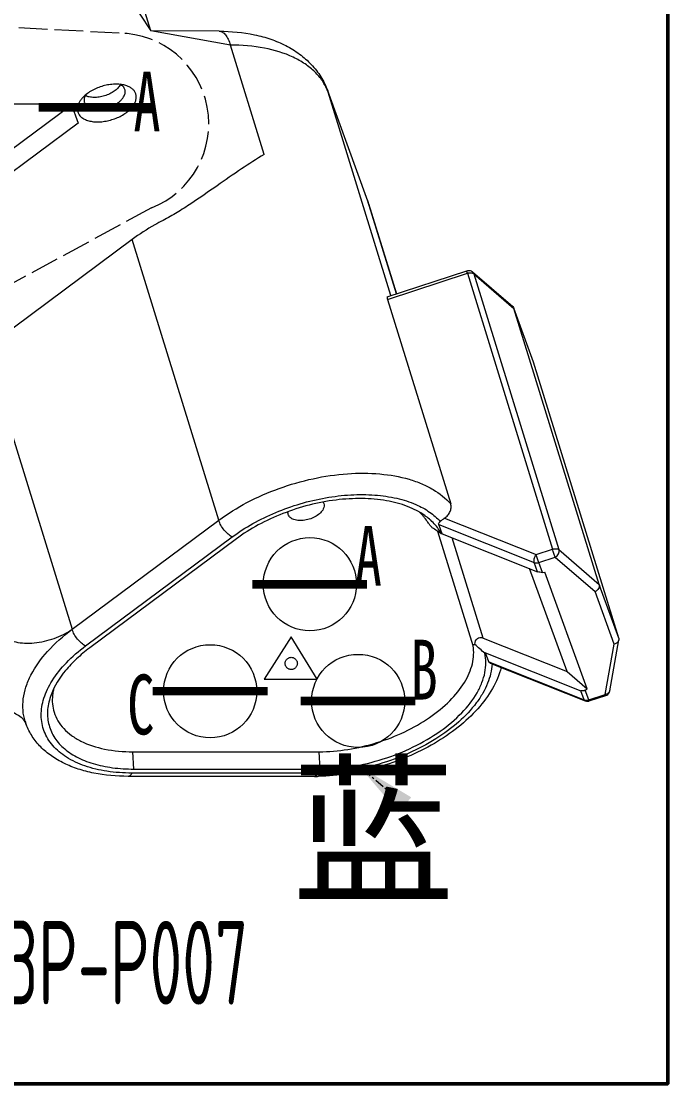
# Model space of a CAD drawing. Header units: millimetres. Extents: x 1762 to 3573, y 2019 to 2959.
# Drawn here: x 3323.84 to 3350.89, y 2072.27 to 2116.7 of the extents above; entities that cross this region are included whole.
import ezdxf
from ezdxf.enums import TextEntityAlignment as Align

# ---------------------------------------------------------------- set-up
doc = ezdxf.new("R2010")
doc.units = ezdxf.units.MM
doc.linetypes.add('ACAD_ISO02W100', pattern=[15, 12, -3])
doc.linetypes.add('ACISOTGB', pattern=[9, 4, -1, 1, -1, 1, -1])
for name, color, linetype, lineweight in [('1轮廓实线层', 7, 'Continuous', 50), ('护套层', 3, 'Continuous', 0), ('线号层', 6, 'Continuous', 0)]:
    doc.layers.add(name, color=color, linetype=linetype, lineweight=lineweight)
doc.layers.add('孔名层', color=1, linetype='Continuous')
doc.styles.add('FST', font='', dxfattribs={"width": 0.67})
doc.styles.get("Standard").update_dxf_attribs({"font": 'arial.ttf'})
doc.styles.add('ZTCAD', font='', dxfattribs={"height": 2.5, "bigfont": 'gbcbig.shx'})
doc.styles.add('技术要求及剖视用', font='gbenor.shx', dxfattribs={"width": 0.7, "bigfont": 'gbcbig.shx'})
doc.styles.get('FST').set_extended_font_data('FangSong_GB2312')
doc.styles.get('ZTCAD').set_extended_font_data('Microsoft YaHei')
doc.dimstyles.new('ISO-25', dxfattribs={"dimtxt": 2.5, "dimasz": 2.5, "dimexe": 1.25, "dimexo": 0.625, "dimtad": 1, "dimtxsty": 'Standard', "dimcen": 2.5, "dimadec": 0, "dimazin": 0, "dimtfac": 1, "dimtmove": 0, "dimatfit": 3, "dimfxl": 1, "dimarcsym": 0})

# ---------------------------------------------------------------- blocks, each defined once
blk = doc.blocks.new('NullNoBlk')
at = {"const_width": 0.36}
blk.add_lwpolyline([(-2.4, 0), (2.4, 0)], dxfattribs=at)
at = {"style": 'ZTCAD', "flags": 9}
for tag, p in [('孔位', (-1.611, -0.044)), ('孔大小', (1.543, -0.044))]:
    blk.add_attdef(tag, text='', height=2, dxfattribs=at).set_placement(p, align=Align.MIDDLE)
blk = doc.blocks.new('DT04-3P-P007-Out21520134352')
at = {"linetype": 'Continuous'}
for p, q in [((5.28, 28.881), (1.982, 39.553)), ((2.469, 33.166), (5.28, 28.881)), ((8.143, 28.868), (5.28, 28.881)), ((8.608, 28.291), (5.28, 28.881)), ((10.022, 23.715), (8.608, 28.291)), ((14.359, 21.762), (12.68, 26.37)), ((12.68, 26.37), (12.696, 26.321)), ((15.326, 17.812), (12.696, 26.321)), ((-3.087, 25.826), (1.937, 25.826)), ((1.954, 25.778), (-1.965, 22.867)), ((1.937, 25.826), (2.231, 25.021)), ((2.231, 25.021), (-1.723, 22.084)), ((14.392, 21.664), (14.343, 21.811)), ((15.556, 17.89), (14.359, 21.762)), ((14.392, 21.664), (15.558, 17.891)), ((4.492, 20.153), (-1.645, 15.594)), ((8.12, 8.414), (4.492, 20.153)), ((15.174, 17.765), (18.495, 18.851)), ((15.181, 17.653), (18.524, 18.747)), ((18.524, 18.747), (22.09, 7.207)), ((18.74, 18.802), (20.423, 17.349)), ((18.788, 18.727), (20.473, 17.272)), ((18.788, 18.727), (22.354, 7.187)), ((15.181, 17.653), (17.825, 9.098)), ((21.291, 15.03), (20.471, 17.28)), ((20.471, 17.28), (20.473, 17.272)), ((24.039, 5.732), (20.473, 17.272)), ((-1.645, 15.594), (1.982, 3.855)), ((21.291, 15.03), (21.288, 15.038)), ((24.857, 3.49), (21.291, 15.03)), ((17.567, 8.5), (21.4, 6.981)), ((1.982, 3.855), (8.12, 8.414)), ((17.323, 8.233), (21.322, 6.648)), ((17.463, 7.849), (17.323, 8.233)), ((2.546, 3.161), (8.683, 7.72)), ((8.856, 7.636), (2.719, 3.077)), ((18.764, 3.162), (17.286, 7.946)), ((17.463, 7.849), (17.432, 7.848)), ((17.463, 7.849), (21.462, 6.264)), ((19.178, 3.489), (17.882, 7.683)), ((21.4, 6.981), (22.09, 7.207)), ((22.354, 7.187), (24.039, 5.732)), ((21.511, 6.645), (22.201, 6.871)), ((22.201, 6.871), (23.867, 5.433)), ((22.698, 2.094), (21.129, 6.396)), ((21.462, 6.264), (21.322, 6.648)), ((21.661, 6.234), (21.511, 6.645)), ((21.661, 6.234), (21.766, 6.24)), ((23.542, 1.37), (21.766, 6.24)), ((24.67, 3.234), (23.867, 5.433)), ((24.857, 3.49), (24.039, 5.732)), ((19.178, 3.489), (22.698, 2.094)), ((24.296, 1.128), (24.67, 3.234)), ((24.485, 1.283), (24.862, 3.411)), ((24.857, 3.49), (24.862, 3.411)), ((19.278, 2.873), (19.253, 2.857)), ((19.278, 2.873), (23.277, 1.288)), ((19.418, 2.49), (19.278, 2.873)), ((19.418, 2.49), (23.417, 0.905)), ((19.473, 2.441), (23.451, 0.865)), ((22.698, 2.094), (23.542, 1.37)), ((23.456, 1.313), (23.542, 1.37)), ((23.417, 0.905), (23.277, 1.288)), ((23.606, 0.902), (23.456, 1.313)), ((23.606, 0.902), (24.296, 1.128)), ((23.623, 0.86), (24.313, 1.086)), ((4.567, -1.989), (4.525, -1.264)), ((4.525, -1.264), (12.325, -1.264)), ((12.367, -1.989), (12.325, -1.264)), ((12.285, -2.156), (4.485, -2.156)), ((4.567, -1.989), (12.367, -1.989)), ((12.132, -2.294), (4.331, -2.294))]:
    blk.add_line(p, q, dxfattribs=at)
at = {"linetype": 'ACAD_ISO02W100', "ltscale": 0.1}
for p, q in [((3.946, 28.786), (-3.138, 29.152)), ((5.307, 21.479), (-1.008, 18.059))]:
    blk.add_line(p, q, dxfattribs=at)
at = {"linetype": 'ACAD_ISO02W100'}
for p, q in [((11.146, 3.538), (10.025, 1.777)), ((12.235, 1.777), (11.146, 3.538)), ((10.025, 1.777), (12.235, 1.777)), ((10.025, 1.777), (12.235, 1.777))]:
    blk.add_line(p, q, dxfattribs=at)
for centre in [(11.934, 5.742), (7.76, 1.265), (13.954, 0.861)]:
    blk.add_circle(centre, 1.948)
blk.add_circle((11.153, 2.429), 0.255, dxfattribs=at)
at = {"linetype": 'ACAD_ISO02W100', "ltscale": 0.1}
blk.add_arc((3.916, 25), 3.786, 291.5486, 89.5438, dxfattribs=at)
at = {"linetype": 'Continuous'}
for centre, radius, start, end in [((10.745, 25.609), 2.077, 20.0401, 21.411), ((11.429, 20.748), 3.102, 17.1724, 20.0396), ((18.572, 18.608), 0.257, 49.0793, 65.6946), ((-106.404, -176.083), 221.734, 56.04849, 56.16553), ((-120.07, -155.389), 210.838, 48.63851, 48.78954), ((23.511, 1.193), 0.306, 275.7481, 288.1331), ((24.235, 1.327), 0.254, 288.111, 331.4509), ((24.232, 1.328), 0.257, 331.5682, 350.0292), ((23.544, 1.103), 0.256, 276.946, 288.0866), ((2.411, 0.755), 2.507, 197.1738, 200.5664), ((12.131, 6.202), 8.496, 270.0026, 271.0705)]:
    blk.add_arc(centre, radius, start, end, dxfattribs=at)
at = {"linetype": 'Continuous', "extrusion": (0, 0, -1)}
for centre, major_axis, ratio, start_param, end_param in [((17.664, 8.344), (-0.342, -0.109), 0.404981, -0.016298, 0.780771), ((21.623, 6.368), (-0.268, 0.007), 0.500655, -1.725102, -0.939704), ((19.535, 2.383), (-0.566, 1.111), 0.375525, -0.545112, 0.402637), ((19.759, 2.601), (-0.342, -0.109), 0.404981, -0.458718, -0.016298), ((23.371, 1.577), (0.069, 0.297), 0.752671, -3.813826, -3.028428)]:
    blk.add_ellipse(centre, major_axis=major_axis, ratio=ratio, start_param=start_param, end_param=end_param, dxfattribs=at)
at = {"linetype": 'Continuous'}
for points, knots in [([(8.143, 28.868), (8.165, 28.868), (8.212, 28.861), (8.279, 28.83), (8.344, 28.781), (8.431, 28.686), (8.526, 28.522), (8.582, 28.374), (8.608, 28.291)], [0, 0, 0, 0, 0.08591, 0.177558, 0.279419, 0.394382, 0.66818, 1, 1, 1, 1]), ([(8.143, 28.868), (8.637, 28.868), (9.371, 28.801), (10.296, 28.549), (10.931, 28.282), (11.506, 27.93), (12.006, 27.492), (12.411, 26.97), (12.605, 26.575), (12.68, 26.37)], [0, 0, 0, 0, 0.269059, 0.397064, 0.521267, 0.642641, 0.762344, 0.881218, 1, 1, 1, 1]), ([(12.679, 26.368), (12.621, 26.515), (12.468, 26.803), (12.144, 27.185), (11.729, 27.518), (11.041, 27.902), (9.987, 28.218), (9.085, 28.291), (8.608, 28.291)], [0, 0, 0, 0, 0.099605, 0.203459, 0.314046, 0.433094, 0.698728, 1, 1, 1, 1]), ([(4.154, 26.619), (4.084, 26.635), (3.936, 26.656), (3.704, 26.656), (3.462, 26.625), (3.219, 26.564), (2.985, 26.477), (2.768, 26.366), (2.576, 26.236), (2.465, 26.135), (2.417, 26.082)], [0, 0, 0, 0, 0.113719, 0.236809, 0.366646, 0.500001, 0.633356, 0.763192, 0.886282, 1, 1, 1, 1]), ([(4.005, 26.633), (3.991, 26.608), (3.959, 26.558), (3.901, 26.488), (3.83, 26.42), (3.748, 26.357), (3.657, 26.298), (3.524, 26.227), (3.345, 26.157), (3.158, 26.114), (3.008, 26.097), (2.9, 26.095), (2.797, 26.101), (2.7, 26.117), (2.612, 26.142), (2.557, 26.165), (2.532, 26.178)], [0, 0, 0, 0, 0.051278, 0.10647, 0.165447, 0.227863, 0.293209, 0.360854, 0.500006, 0.639158, 0.706802, 0.772147, 0.834561, 0.893536, 0.948726, 1, 1, 1, 1]), ([(4.193, 26.426), (4.186, 26.449), (4.165, 26.495), (4.117, 26.556), (4.053, 26.608), (4.003, 26.635), (3.976, 26.648)], [0, 0, 0, 0, 0.22939, 0.467944, 0.723164, 1, 1, 1, 1]), ([(4.605, 25.865), (4.625, 25.905), (4.656, 25.985), (4.67, 26.09), (4.666, 26.17), (4.654, 26.227), (4.635, 26.282), (4.608, 26.334), (4.574, 26.383), (4.518, 26.445), (4.429, 26.514), (4.3, 26.578), (4.205, 26.607), (4.154, 26.619)], [0, 0, 0, 0, 0.128188, 0.246291, 0.302891, 0.358618, 0.41417, 0.470257, 0.527557, 0.586674, 0.712107, 0.849532, 1, 1, 1, 1]), ([(4.162, 26.164), (4.173, 26.186), (4.191, 26.23), (4.206, 26.298), (4.207, 26.364), (4.199, 26.406), (4.193, 26.426)], [0, 0, 0, 0, 0.271588, 0.525528, 0.766304, 1, 1, 1, 1]), ([(2.266, 25.865), (2.242, 25.816), (2.214, 25.74), (2.202, 25.637), (2.205, 25.563), (2.219, 25.493), (2.246, 25.425), (2.284, 25.363), (2.352, 25.284), (2.441, 25.218), (2.543, 25.167), (2.664, 25.122), (2.833, 25.085), (3.053, 25.071), (3.288, 25.087), (3.527, 25.132), (3.764, 25.204), (3.988, 25.301), (4.192, 25.42), (4.341, 25.535), (4.442, 25.634), (4.527, 25.731), (4.578, 25.811), (4.605, 25.865)], [0, 0, 0, 0, 0.051036, 0.074747, 0.097616, 0.120035, 0.142436, 0.165252, 0.18888, 0.239686, 0.267379, 0.296694, 0.360113, 0.429436, 0.503413, 0.580362, 0.658356, 0.735387, 0.809522, 0.879065, 0.911722, 0.942803, 1, 1, 1, 1]), ([(2.417, 26.082), (2.386, 26.048), (2.33, 25.979), (2.285, 25.903), (2.266, 25.865)], [0, 0, 0, 0, 0.519717, 1, 1, 1, 1]), ([(2.525, 26.164), (2.514, 26.142), (2.496, 26.098), (2.481, 26.03), (2.48, 25.964), (2.488, 25.921), (2.494, 25.901)], [0, 0, 0, 0, 0.271588, 0.525528, 0.766304, 1, 1, 1, 1]), ([(2.494, 25.901), (2.498, 25.888), (2.508, 25.861), (2.537, 25.811), (2.588, 25.753), (2.669, 25.697), (2.768, 25.654), (2.882, 25.625), (3.008, 25.61), (3.142, 25.611), (3.283, 25.626), (3.425, 25.655), (3.564, 25.699), (3.698, 25.754), (3.822, 25.821), (3.934, 25.897), (4.029, 25.98), (4.107, 26.068), (4.146, 26.132), (4.162, 26.164)], [0, 0, 0, 0, 0.021462, 0.043221, 0.088605, 0.138001, 0.19239, 0.252042, 0.316657, 0.385517, 0.457604, 0.531703, 0.60648, 0.680568, 0.752634, 0.821464, 0.886042, 0.945652, 1, 1, 1, 1]), ([(2.547, 26.205), (2.545, 26.202), (2.537, 26.188), (2.53, 26.174), (2.525, 26.164)], [0, 0, 0, 0, 0.254187, 1, 1, 1, 1]), ([(10.022, 23.715), (9.699, 23.523), (9.036, 23.094), (8.025, 22.389), (7.136, 21.767), (6.383, 21.282), (5.99, 21.056), (5.789, 20.954)], [0, 0, 0, 0, 0.222924, 0.468218, 0.731314, 0.86638, 1, 1, 1, 1]), ([(5.789, 20.954), (5.673, 20.894), (5.225, 20.654), (4.795, 20.379), (4.492, 20.153)], [0, 0, 0, 0, 0.256628, 1, 1, 1, 1]), ([(18.524, 18.747), (18.519, 18.761), (18.513, 18.781), (18.506, 18.807), (18.501, 18.822), (18.498, 18.834), (18.496, 18.843), (18.495, 18.847), (18.494, 18.851), (18.495, 18.851)], [0, 0, 0, 0, 0.41646, 0.589135, 0.733702, 0.848207, 0.931364, 0.981983, 1, 1, 1, 1]), ([(18.524, 18.747), (18.549, 18.755), (18.583, 18.763), (18.618, 18.766), (18.626, 18.767)], [0, 0, 0, 0, 0.754852, 1, 1, 1, 1]), ([(18.626, 18.767), (18.634, 18.767), (18.666, 18.769), (18.697, 18.765), (18.72, 18.76)], [0, 0, 0, 0, 0.26544, 1, 1, 1, 1]), ([(18.72, 18.76), (18.726, 18.758), (18.751, 18.751), (18.774, 18.739), (18.788, 18.727)], [0, 0, 0, 0, 0.274182, 1, 1, 1, 1]), ([(18.788, 18.727), (18.785, 18.735), (18.775, 18.762), (18.757, 18.787), (18.74, 18.801)], [0, 0, 0, 0, 0.256991, 1, 1, 1, 1]), ([(15.174, 17.765), (15.17, 17.764), (15.163, 17.751), (15.165, 17.713), (15.173, 17.679), (15.181, 17.653)], [0, 0, 0, 0, 0.110345, 0.308137, 1, 1, 1, 1]), ([(8.12, 8.414), (8.493, 8.691), (9.307, 9.196), (10.637, 9.778), (12.05, 10.185), (13.472, 10.393), (14.827, 10.393), (15.875, 10.212), (16.61, 9.955), (17.221, 9.651), (17.618, 9.339), (17.825, 9.098)], [0, 0, 0, 0, 0.133498, 0.273847, 0.416036, 0.554851, 0.685448, 0.804005, 0.858134, 0.908714, 1, 1, 1, 1]), ([(8.683, 7.72), (8.956, 7.923), (9.545, 8.3), (10.502, 8.763), (11.525, 9.126), (12.579, 9.374), (13.625, 9.499), (14.627, 9.496), (15.547, 9.365), (16.115, 9.186), (16.372, 9.073)], [0, 0, 0, 0, 0.125861, 0.257706, 0.392443, 0.526751, 0.657347, 0.78123, 0.895964, 1, 1, 1, 1]), ([(16.742, 8.614), (16.521, 8.771), (15.999, 9.035), (15.106, 9.266), (14.095, 9.35), (13.009, 9.284), (11.894, 9.071), (10.8, 8.72), (9.775, 8.248), (9.146, 7.852), (8.856, 7.636)], [0, 0, 0, 0, 0.097343, 0.207211, 0.328788, 0.459631, 0.596261, 0.734634, 0.870534, 1, 1, 1, 1]), ([(12.494, 8.888), (12.465, 8.829), (12.376, 8.715), (12.194, 8.578), (11.969, 8.473), (11.725, 8.41), (11.486, 8.395), (11.275, 8.429), (11.132, 8.504), (11.058, 8.587), (11.036, 8.633), (11.028, 8.657)], [0, 0, 0, 0, 0.113816, 0.24729, 0.393575, 0.5426, 0.683638, 0.807859, 0.911341, 0.956811, 1, 1, 1, 1]), ([(12.521, 9.118), (12.532, 9.082), (12.538, 9.001), (12.512, 8.925), (12.494, 8.888)], [0, 0, 0, 0, 0.474456, 1, 1, 1, 1]), ([(16.372, 9.073), (16.572, 8.986), (16.94, 8.786), (17.258, 8.512), (17.39, 8.364)], [0, 0, 0, 0, 0.52327, 1, 1, 1, 1]), ([(17.567, 8.5), (17.618, 8.535), (17.71, 8.617), (17.808, 8.769), (17.853, 8.935), (17.841, 9.047), (17.825, 9.098)], [0, 0, 0, 0, 0.27036, 0.527195, 0.76899, 1, 1, 1, 1]), ([(11.028, 8.657), (11.026, 8.666), (11.017, 8.701), (11.015, 8.738), (11.018, 8.765)], [0, 0, 0, 0, 0.24599, 1, 1, 1, 1]), ([(16.695, 8.57), (16.682, 8.586), (16.625, 8.65), (16.564, 8.711), (16.516, 8.754)], [0, 0, 0, 0, 0.24646, 1, 1, 1, 1]), ([(16.89, 8.3), (16.876, 8.324), (16.818, 8.418), (16.75, 8.507), (16.695, 8.57)], [0, 0, 0, 0, 0.246421, 1, 1, 1, 1]), ([(16.991, 8.414), (16.972, 8.432), (16.892, 8.503), (16.808, 8.568), (16.742, 8.614)], [0, 0, 0, 0, 0.245497, 1, 1, 1, 1]), ([(17.567, 8.5), (17.535, 8.478), (17.476, 8.433), (17.418, 8.387), (17.39, 8.364)], [0, 0, 0, 0, 0.515775, 1, 1, 1, 1]), ([(8.683, 7.72), (8.622, 7.749), (8.501, 7.836), (8.342, 8.003), (8.208, 8.199), (8.142, 8.343), (8.12, 8.414)], [0, 0, 0, 0, 0.222407, 0.4842, 0.754425, 1, 1, 1, 1]), ([(17.056, 8.1), (17.023, 8.135), (16.976, 8.186), (16.921, 8.254), (16.899, 8.285), (16.89, 8.3)], [0, 0, 0, 0, 0.553816, 0.800728, 1, 1, 1, 1]), ([(17.432, 7.848), (17.405, 7.899), (17.285, 8.107), (17.125, 8.292), (16.991, 8.414)], [0, 0, 0, 0, 0.242902, 1, 1, 1, 1]), ([(22.09, 7.207), (22.138, 7.222), (22.229, 7.237), (22.324, 7.213), (22.354, 7.187)], [0, 0, 0, 0, 0.561171, 1, 1, 1, 1]), ([(22.201, 6.871), (22.183, 6.922), (22.145, 7.034), (22.109, 7.146), (22.09, 7.207)], [0, 0, 0, 0, 0.463301, 1, 1, 1, 1]), ([(22.201, 6.871), (22.258, 6.902), (22.349, 6.997), (22.371, 7.131), (22.354, 7.187)], [0, 0, 0, 0, 0.524503, 1, 1, 1, 1]), ([(21.322, 6.648), (21.315, 6.669), (21.31, 6.722), (21.327, 6.837), (21.364, 6.926), (21.4, 6.981)], [0, 0, 0, 0, 0.194191, 0.444878, 1, 1, 1, 1]), ([(21.511, 6.645), (21.492, 6.696), (21.455, 6.808), (21.418, 6.92), (21.4, 6.981)], [0, 0, 0, 0, 0.463272, 1, 1, 1, 1]), ([(21.322, 6.648), (21.337, 6.642), (21.398, 6.624), (21.465, 6.63), (21.511, 6.645)], [0, 0, 0, 0, 0.241124, 1, 1, 1, 1]), ([(24.039, 5.732), (24.048, 5.705), (24.051, 5.644), (24.018, 5.557), (23.955, 5.482), (23.898, 5.446), (23.867, 5.433)], [0, 0, 0, 0, 0.22593, 0.471676, 0.733589, 1, 1, 1, 1]), ([(-0.947, 3.585), (-0.785, 3.452), (-0.46, 3.326), (0.004, 3.27), (0.55, 3.286), (1.239, 3.444), (1.752, 3.697), (1.982, 3.855)], [0, 0, 0, 0, 0.202203, 0.322492, 0.452873, 0.729367, 1, 1, 1, 1]), ([(0.016, 0.015), (-0.03, 0.162), (-0.089, 0.474), (-0.074, 0.96), (0.042, 1.458), (0.338, 2.154), (0.961, 3.008), (1.613, 3.581), (1.982, 3.855)], [0, 0, 0, 0, 0.10124, 0.205697, 0.316158, 0.434614, 0.698829, 1, 1, 1, 1]), ([(2.546, 3.161), (2.485, 3.19), (2.363, 3.277), (2.204, 3.444), (2.07, 3.64), (2.004, 3.784), (1.982, 3.855)], [0, 0, 0, 0, 0.222407, 0.4842, 0.754425, 1, 1, 1, 1]), ([(1.15, 1.707), (1.319, 1.977), (1.746, 2.507), (2.26, 2.949), (2.546, 3.161)], [0, 0, 0, 0, 0.473112, 1, 1, 1, 1]), ([(12.325, -1.264), (12.725, -1.264), (13.542, -1.194), (14.746, -0.911), (15.899, -0.463), (16.932, 0.124), (17.785, 0.815), (18.325, 1.471), (18.609, 2.012), (18.741, 2.404), (18.798, 2.789), (18.784, 3.042), (18.764, 3.162)], [0, 0, 0, 0, 0.139805, 0.285472, 0.431094, 0.570748, 0.699296, 0.813272, 0.864585, 0.912347, 0.957189, 1, 1, 1, 1]), ([(18.764, 3.162), (18.762, 3.174), (18.761, 3.195), (18.778, 3.221), (18.806, 3.227), (18.825, 3.225), (18.835, 3.223)], [0, 0, 0, 0, 0.300342, 0.513439, 0.732606, 1, 1, 1, 1]), ([(24.862, 3.411), (24.855, 3.369), (24.803, 3.285), (24.716, 3.244), (24.67, 3.234)], [0, 0, 0, 0, 0.471521, 1, 1, 1, 1]), ([(2.719, 3.077), (2.527, 2.935), (2.169, 2.639), (1.578, 2.02), (1.24, 1.487), (1.103, 1.119)], [0, 0, 0, 0, 0.279648, 0.540616, 1, 1, 1, 1]), ([(12.367, -1.989), (12.803, -1.989), (13.694, -1.912), (15.005, -1.599), (16.257, -1.104), (17.373, -0.457), (18.286, 0.303), (18.855, 1.021), (19.142, 1.613), (19.269, 2.039), (19.311, 2.456), (19.282, 2.727), (19.253, 2.857)], [0, 0, 0, 0, 0.140608, 0.28711, 0.433366, 0.573242, 0.70148, 0.814657, 0.865482, 0.912784, 0.95729, 1, 1, 1, 1]), ([(19.555, 2.41), (19.543, 2.133), (19.437, 1.705), (19.173, 1.172), (18.796, 0.608), (18.154, -0.064), (17.195, -0.767), (16.07, -1.358), (14.84, -1.806), (13.567, -2.087), (12.706, -2.156), (12.285, -2.156)], [0, 0, 0, 0, 0.090032, 0.139735, 0.192939, 0.309776, 0.439228, 0.577808, 0.720882, 0.863295, 1, 1, 1, 1]), ([(19.94, 2.259), (19.858, 1.95), (19.59, 1.331), (18.964, 0.491), (18.135, -0.275), (17.138, -0.949), (16.011, -1.508), (14.798, -1.934), (13.55, -2.208), (12.705, -2.285), (12.29, -2.292)], [0, 0, 0, 0, 0.101738, 0.211873, 0.331412, 0.459498, 0.593806, 0.731084, 0.867655, 1, 1, 1, 1]), ([(4.485, -2.156), (4.136, -2.156), (3.467, -2.112), (2.538, -1.895), (1.757, -1.538), (1.247, -1.118), (0.96, -0.727), (0.807, -0.417), (0.714, -0.087), (0.67, 0.383), (0.778, 1.012), (1.006, 1.477), (1.15, 1.707)], [0, 0, 0, 0, 0.160866, 0.307082, 0.437329, 0.552982, 0.606917, 0.65934, 0.711346, 0.764073, 0.875418, 1, 1, 1, 1]), ([(1.218, 1.39), (1.212, 1.366), (1.19, 1.27), (1.173, 1.173), (1.165, 1.1)], [0, 0, 0, 0, 0.254385, 1, 1, 1, 1]), ([(1.103, 1.119), (1.029, 0.92), (0.93, 0.518), (0.966, -0.093), (1.196, -0.652), (1.608, -1.129), (2.176, -1.51), (2.877, -1.787), (3.689, -1.955), (4.267, -1.989), (4.567, -1.989)], [0, 0, 0, 0, 0.114188, 0.220129, 0.324416, 0.434158, 0.554849, 0.689376, 0.838216, 1, 1, 1, 1]), ([(1.165, 1.1), (1.152, 0.98), (1.148, 0.739), (1.195, 0.502), (1.229, 0.39)], [0, 0, 0, 0, 0.5072, 1, 1, 1, 1]), ([(23.451, 0.865), (23.447, 0.866), (23.431, 0.875), (23.422, 0.892), (23.417, 0.905)], [0, 0, 0, 0, 0.225539, 1, 1, 1, 1]), ([(23.623, 0.86), (23.623, 0.86), (23.622, 0.861), (23.62, 0.864), (23.617, 0.872), (23.612, 0.885), (23.608, 0.896), (23.606, 0.902)], [0, 0, 0, 0, 0.018762, 0.067631, 0.259928, 0.573922, 1, 1, 1, 1]), ([(24.451, 1.21), (24.434, 1.187), (24.385, 1.149), (24.327, 1.132), (24.296, 1.128)], [0, 0, 0, 0, 0.477403, 1, 1, 1, 1]), ([(24.313, 1.086), (24.313, 1.085), (24.312, 1.087), (24.311, 1.09), (24.307, 1.098), (24.302, 1.111), (24.298, 1.122), (24.296, 1.128)], [0, 0, 0, 0, 0.018821, 0.067746, 0.260125, 0.574073, 1, 1, 1, 1]), ([(24.485, 1.283), (24.481, 1.263), (24.471, 1.237), (24.456, 1.215), (24.451, 1.21)], [0, 0, 0, 0, 0.744273, 1, 1, 1, 1]), ([(0, 0), (-0.042, 0.065), (-0.153, 0.186), (-0.372, 0.325), (-0.64, 0.425), (-1.067, 0.506), (-1.663, 0.488), (-2.136, 0.37), (-2.372, 0.284)], [0, 0, 0, 0, 0.091091, 0.191494, 0.303457, 0.427184, 0.703289, 1, 1, 1, 1]), ([(0.065, -0.126), (0.052, -0.093), (0.031, -0.05), (0.007, -0.01), (0, 0)], [0, 0, 0, 0, 0.74705, 1, 1, 1, 1]), ([(1.229, 0.39), (1.268, 0.265), (1.377, 0.019), (1.626, -0.309), (1.956, -0.596), (2.513, -0.928), (3.382, -1.201), (4.128, -1.264), (4.525, -1.264)], [0, 0, 0, 0, 0.099767, 0.203079, 0.312911, 0.431328, 0.696846, 1, 1, 1, 1]), ([(4.331, -2.294), (3.848, -2.294), (3.136, -2.234), (2.243, -2.003), (1.645, -1.765), (1.115, -1.457), (0.662, -1.08), (0.3, -0.636), (0.129, -0.299), (0.064, -0.126)], [0, 0, 0, 0, 0.285383, 0.418153, 0.544164, 0.664055, 0.779007, 0.890473, 1, 1, 1, 1]), ([(4.485, -2.156), (4.475, -2.177), (4.454, -2.213), (4.417, -2.258), (4.376, -2.287), (4.345, -2.294), (4.331, -2.294)], [0, 0, 0, 0, 0.315517, 0.582118, 0.804617, 1, 1, 1, 1]), ([(12.285, -2.156), (12.275, -2.177), (12.254, -2.213), (12.217, -2.258), (12.176, -2.287), (12.146, -2.294), (12.132, -2.294)], [0, 0, 0, 0, 0.315517, 0.582118, 0.804617, 1, 1, 1, 1])]:
    blk.add_open_spline(points, degree=3, knots=knots, dxfattribs=at)
for points in [[(18.495, 18.851), (18.524, 18.861), (18.557, 18.865), (18.588, 18.863)], [(18.588, 18.863), (18.619, 18.862), (18.65, 18.854), (18.678, 18.841)], [(20.423, 17.349), (20.444, 17.331), (20.461, 17.306), (20.471, 17.28)], [(12.495, 9.176), (12.506, 9.158), (12.515, 9.138), (12.521, 9.118)], [(23.417, 0.905), (23.436, 0.897), (23.456, 0.892), (23.477, 0.889)], [(23.477, 0.889), (23.498, 0.887), (23.52, 0.886), (23.541, 0.889)], [(23.451, 0.865), (23.489, 0.85), (23.533, 0.844), (23.575, 0.849)]]:
    blk.add_open_spline(points, degree=3, dxfattribs=at)
at = {"linetype": 'ACISOTGB', "ltscale": 0.1, "insert": (17.996, -2.056), "char_height": 5, "width": 5.66649, "attachment_point": 3}
blk.add_mtext('蓝', dxfattribs=at)
at = {"layer": '孔名层', "style": 'FST', "width": 0.67}
for s, p in [('A', (4.547, 24.676)), ('A', (13.808, 5.678)), ('B', (16.146, 0.919)), ('C', (4.285, -0.538))]:
    blk.add_text(s, height=2.5, dxfattribs=at).set_placement(p)
at = {"layer": '护套层', "style": '技术要求及剖视用', "width": 0.67}
for tag, p, flags in [('备注', (-0.3, 23.2), 8), ('标号', (-0.3, 19.2), 8), ('功能', (-0.8, 15.2), 8), ('英文功能', (-0.8, 11.2), 8), ('编号', (-11.8, 7.2), 8), ('护套号', (-0.8, 7.2), 8), ('颜色', (20.2, 7.2), 9), ('厂家', (22.2, 7.2), 9), ('端子', (24.2, 7.2), 9), ('统计到BOM', (20.2, 5.2), 9), ('客户代号', (-11.8, 3.2), 8), ('配件', (-0.8, 3.2), 8), ('配置', (20.2, 3.2), 9), ('编码', (22.2, 3.2), 9), ('防水栓', (24.2, 3.2), 9), ('工序', (20.2, 1.2), 9), ('工位', (22.2, 1.2), 9), ('设计软件', (26.96, 1.2), 9), ('附件', (-0.8, -0.8), 8), ('视图', (20.2, -0.8), 9), ('方向', (22.2, -0.8), 9), ('盲栓', (24.2, -0.8), 9)]:
    blk.add_attdef(tag, p, '', height=3.5, dxfattribs=dict(at, flags=flags))
at = {"linetype": 'ACISOTGB', "ltscale": 0.1}
blk.add_leader([(13.999, -1.874), (15.5, -3.138)], dimstyle='ISO-25', override={"dimgap": 0.625, "dimtad": 0}, dxfattribs=at)

msp = doc.modelspace()

# ---------------------------------------------------------------- linework, layer by layer
at = {"layer": '1轮廓实线层', "color": 6}
msp.add_lwpolyline([(3194.857, 2139.039), (3350.892, 2139.039), (3350.892, 2072.266), (3194.857, 2072.266)], close=True, dxfattribs=at)

# ---------------------------------------------------------------- block references
at = {"layer": '护套层'}
ref = msp.add_blockref('DT04-3P-P007-Out21520134352', (3323.983, 2087.415), dxfattribs=at)
ref.add_attrib('护套号', '护套:DT04-3P-P007', (3311.595, 2075.578), dxfattribs={"height": 3.5, "style": '技术要求及剖视用', "width": 0.67})
at = {"layer": '线号层'}
for p in [(3326.973, 2113.095), (3335.913, 2093.155), (3331.743, 2088.685), (3337.933, 2088.275)]:
    msp.add_blockref('NullNoBlk', p, dxfattribs=at)

doc.saveas('drawing.dxf')
